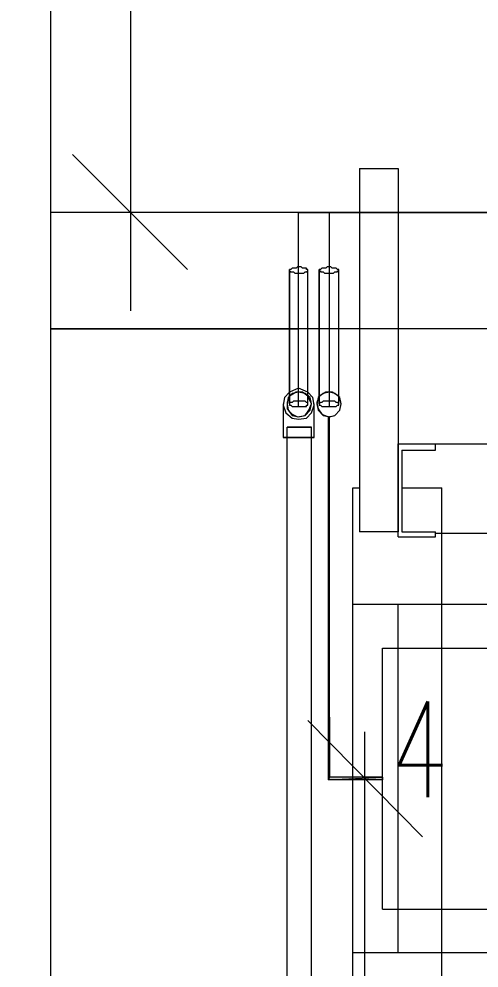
# Model space of a CAD drawing. Header units: inches. Extents: x -1128 to 651, y 96 to 845.
# Drawn here: x 433.58 to 447.03, y 745.92 to 773.66 of the extents above; entities that cross this region are included whole.
import ezdxf
from ezdxf.enums import TextEntityAlignment as Align

# ---------------------------------------------------------------- set-up
doc = ezdxf.new("R2010")
doc.units = ezdxf.units.IN
doc.header["$MEASUREMENT"] = 0
doc.layers.add('Layer 1', color=7, linetype='Continuous')
doc.styles.add('HZTXT', font='txt_qlt.shx', dxfattribs={"width": 0.7, "bigfont": 'hztxt.shx'})

msp = doc.modelspace()

# ---------------------------------------------------------------- hatches: boundary and pattern name
at = {"layer": 'Layer 1'}
for points in [[(442.66, 762.034), (442.623, 762.034), (442.66, 751.498)], [(442.623, 762.034), (442.66, 751.498), (442.623, 751.423)], [(442.66, 751.498), (442.623, 751.423), (444.208, 751.498)], [(442.623, 751.423), (444.208, 751.498), (444.208, 751.423)]]:
    msp.add_hatch(color=0, dxfattribs=at).paths.add_polyline_path(points)

# ---------------------------------------------------------------- linework, layer by layer
at = {"layer": 'Layer 1', "color": 0, "lineweight": 5}
for points in [[(436.845, 765.13), (436.845, 789.638)], [(434.504, 778.763), (500.436, 778.763), (500.436, 681.601), (434.504, 681.601), (434.504, 778.763)], [(438.506, 766.339), (435.146, 769.699)], [(443.529, 769.284), (443.529, 758.673)], [(444.662, 769.284), (444.662, 758.673), (443.529, 758.673)], [(443.529, 769.284), (444.662, 769.284)], [(443.529, 769.284), (443.529, 758.673)], [(444.662, 769.284), (444.662, 758.673), (443.529, 758.673)], [(443.529, 769.284), (444.662, 769.284)], [(441.754, 768), (434.504, 768)], [(441.754, 768), (434.504, 768)], [(442.66, 764.602), (442.66, 768)], [(441.754, 766.414), (441.716, 766.414), (441.679, 766.377), (441.565, 766.377), (441.527, 766.339), (441.49, 766.339), (441.49, 766.301)], [(441.49, 766.301), (441.49, 766.339)], [(441.49, 766.301), (441.527, 766.263), (441.603, 766.263), (441.641, 766.225), (441.754, 766.225)], [(441.754, 766.414), (441.754, 766.452)], [(441.754, 762.487), (441.754, 766.414)], [(441.754, 762.487), (441.754, 766.414)], [(442.018, 766.301), (442.018, 766.339), (441.981, 766.339), (441.981, 766.377), (441.943, 766.377), (441.867, 766.377), (441.829, 766.414), (441.754, 766.414)], [(441.754, 766.225), (441.905, 766.225), (441.943, 766.263), (441.981, 766.263), (442.018, 766.301)], [(442.018, 766.301), (442.018, 766.339)], [(442.018, 762.411), (442.018, 766.301)], [(442.018, 762.411), (442.018, 766.301)], [(442.66, 766.414), (442.585, 766.414), (442.547, 766.377), (442.434, 766.377), (442.396, 766.339), (442.358, 766.339), (442.358, 766.301)], [(442.358, 766.301), (442.358, 766.339)], [(442.358, 762.411), (442.358, 766.301)], [(442.358, 766.301), (442.358, 762.374), (442.396, 762.374), (442.434, 762.336), (442.66, 762.336)], [(442.358, 766.301), (442.396, 766.301), (442.396, 766.263), (442.471, 766.263), (442.509, 766.225), (442.66, 766.225)], [(442.66, 766.414), (442.66, 766.452)], [(442.66, 762.487), (442.66, 766.414)], [(442.66, 762.487), (442.66, 766.414)], [(442.925, 766.301), (442.925, 766.339), (442.887, 766.339), (442.849, 766.377), (442.736, 766.377), (442.698, 766.414), (442.66, 766.414)], [(442.66, 766.225), (442.773, 766.225), (442.811, 766.263), (442.887, 766.263), (442.887, 766.301), (442.925, 766.301)], [(442.925, 766.301), (442.925, 766.339)], [(442.925, 762.411), (442.925, 766.301)], [(442.925, 762.411), (442.925, 766.301)], [(441.754, 766.225), (441.754, 766.263)], [(441.754, 762.336), (441.754, 766.225)], [(441.754, 762.336), (441.754, 766.225)], [(442.66, 766.225), (442.66, 766.263)], [(442.66, 762.336), (442.66, 766.225)], [(442.66, 762.336), (442.66, 766.225)], [(442.66, 764.602), (441.754, 764.602)], [(442.66, 764.602), (441.754, 764.602)], [(449.759, 764.602), (442.66, 764.602)], [(458.218, 764.602), (442.66, 764.602)], [(441.49, 762.751), (441.339, 762.6), (441.301, 762.374), (441.376, 762.147), (441.565, 761.996), (441.754, 761.958)], [(442.131, 762.411), (442.018, 762.638), (441.867, 762.751), (441.679, 762.751), (441.49, 762.638), (441.414, 762.449), (441.414, 762.26), (441.565, 762.109), (441.716, 762.034), (441.943, 762.072), (442.056, 762.223), (442.131, 762.411), (442.094, 762.6), (441.943, 762.714), (441.754, 762.751), (441.565, 762.714), (441.452, 762.6), (441.414, 762.411), (441.452, 762.223), (441.565, 762.072), (441.754, 762.034), (441.943, 762.072), (442.094, 762.223), (442.131, 762.411)], [(442.131, 762.411), (442.094, 762.6), (441.943, 762.714), (441.754, 762.751), (441.565, 762.714), (441.452, 762.6), (441.414, 762.411), (441.452, 762.223), (441.565, 762.072), (441.754, 762.034), (441.943, 762.072), (442.094, 762.223), (442.131, 762.411)], [(442.018, 762.751), (441.754, 762.865), (441.49, 762.751)], [(441.754, 761.958), (441.981, 761.996), (442.131, 762.147), (442.207, 762.374), (442.169, 762.6), (442.018, 762.751)], [(443, 762.411), (442.925, 762.638), (442.736, 762.751), (442.547, 762.751), (442.358, 762.638), (442.283, 762.449), (442.32, 762.26), (442.434, 762.109), (442.623, 762.034), (442.811, 762.072), (442.962, 762.223), (443, 762.411), (442.962, 762.6), (442.811, 762.714), (442.66, 762.751), (442.471, 762.714), (442.32, 762.6), (442.283, 762.411), (442.32, 762.223), (442.471, 762.072), (442.66, 762.034), (442.811, 762.072), (442.962, 762.223), (443, 762.411)], [(441.754, 762.487), (441.603, 762.487), (441.565, 762.449), (441.49, 762.449), (441.49, 762.411)], [(441.754, 762.336), (441.981, 762.336), (441.981, 762.374), (442.018, 762.374), (442.018, 762.411), (442.018, 762.449), (441.981, 762.449), (441.943, 762.487), (441.754, 762.487)], [(442.018, 762.411), (442.018, 762.449)], [(442.66, 762.487), (442.471, 762.487), (442.434, 762.449), (442.396, 762.449), (442.358, 762.411)], [(442.358, 762.411), (442.358, 762.449)], [(442.66, 762.487), (442.66, 762.525)], [(442.66, 762.336), (442.849, 762.336), (442.887, 762.374), (442.925, 762.374), (442.925, 762.411), (442.887, 762.449), (442.849, 762.449), (442.811, 762.487), (442.66, 762.487)], [(442.925, 762.411), (442.925, 762.449)], [(441.301, 762.411), (441.301, 761.43)], [(441.49, 762.411), (441.49, 762.374), (441.527, 762.374), (441.565, 762.336), (441.754, 762.336)], [(441.754, 762.336), (441.754, 762.374)], [(442.207, 761.43), (442.207, 762.411)], [(442.66, 762.336), (442.66, 762.374)], [(441.414, 738.055), (441.414, 761.732)], [(442.131, 738.055), (442.131, 761.732)], [(441.754, 761.43), (441.301, 761.43), (442.207, 761.43), (441.754, 761.43)], [(444.662, 758.522), (444.662, 761.241), (445.757, 761.241)], [(444.662, 761.241), (488.805, 761.241)], [(444.662, 761.241), (481.97, 761.241)], [(444.662, 758.522), (444.662, 761.241), (445.757, 761.241)], [(444.775, 761.052), (444.775, 758.673), (445.757, 758.673)], [(444.775, 761.052), (445.757, 761.052)], [(444.775, 761.052), (444.775, 758.673), (445.757, 758.673)], [(444.775, 761.052), (445.757, 761.052)], [(445.757, 761.052), (445.757, 761.241)], [(445.757, 761.052), (445.757, 761.241)], [(443.34, 737.753), (443.34, 759.957)], [(443.34, 759.957), (443.529, 759.957)], [(443.34, 717.286), (443.34, 759.957)], [(443.34, 759.957), (443.529, 759.957)], [(444.775, 759.957), (445.945, 759.957)], [(444.775, 759.957), (445.945, 759.957)], [(445.945, 737.753), (445.945, 759.957)], [(445.945, 756.558), (445.945, 759.957)], [(445.757, 758.522), (445.757, 758.673)], [(445.757, 758.522), (445.757, 758.673)], [(445.757, 758.635), (489.9, 758.635)], [(445.757, 758.635), (460.333, 758.635)], [(444.662, 758.522), (445.757, 758.522)], [(444.662, 758.522), (445.757, 758.522)], [(443.34, 756.558), (460.333, 756.558)], [(443.34, 746.363), (443.34, 756.558)], [(444.662, 746.363), (444.662, 756.558)], [(444.208, 747.647), (444.208, 755.274)], [(444.208, 755.274), (456.103, 755.274)], [(445.379, 749.761), (442.018, 753.16)], [(443.68, 752.82), (443.68, 733.033), (408.863, 733.033)], [(444.208, 747.647), (456.103, 747.647)], [(460.333, 746.363), (443.34, 746.363)], [(445.945, 715.7), (445.945, 746.363)]]:
    msp.add_lwpolyline(points, dxfattribs=at)
at = {"layer": 'Layer 1', "color": 0, "lineweight": 0}
for points in [[(442.66, 762.034), (442.623, 762.034), (442.66, 751.498), (442.66, 762.034)], [(442.623, 762.034), (442.66, 751.498), (442.623, 751.423), (442.623, 762.034)], [(442.66, 751.498), (442.623, 751.423), (444.208, 751.498), (442.66, 751.498)], [(442.623, 751.423), (444.208, 751.498), (444.208, 751.423), (442.623, 751.423)]]:
    msp.add_lwpolyline(points, dxfattribs=at)
at = {"layer": 'Layer 1', "color": 0, "lineweight": 5}
for points, knots in [([(441.754, 764.602), (441.754, 764.602), (441.754, 768), (441.754, 768), (441.754, 768), (442.66, 768), (442.66, 768), (442.66, 768), (441.754, 768), (441.754, 768)], [0, 0, 0, 0, 1, 1, 1, 2, 2, 2, 3, 3, 3, 3]), ([(449.759, 768), (449.759, 768), (442.66, 768), (442.66, 768), (442.66, 768), (449.759, 768), (449.759, 768)], [0, 0, 0, 0, 1, 1, 1, 2, 2, 2, 2]), ([(441.49, 762.411), (441.49, 762.411), (441.49, 766.301), (441.49, 766.301), (441.49, 766.301), (441.49, 762.411), (441.49, 762.411)], [0, 0, 0, 0, 1, 1, 1, 2, 2, 2, 2]), ([(441.754, 764.602), (441.754, 764.602), (434.504, 764.602), (434.504, 764.602), (434.504, 764.602), (441.754, 764.602), (441.754, 764.602)], [0, 0, 0, 0, 1, 1, 1, 2, 2, 2, 2]), ([(441.414, 761.732), (441.414, 761.732), (442.131, 761.732), (442.131, 761.732), (442.131, 761.732), (441.414, 761.732), (441.414, 761.732)], [0, 0, 0, 0, 1, 1, 1, 2, 2, 2, 2]), ([(442.131, 761.732), (442.131, 761.732), (441.414, 761.732), (441.414, 761.732), (441.414, 761.732), (442.131, 761.732), (442.131, 761.732)], [0, 0, 0, 0, 1, 1, 1, 2, 2, 2, 2])]:
    msp.add_open_spline(points, degree=3, knots=knots, dxfattribs=at)

# ---------------------------------------------------------------- texts
at = {"color": 0, "lineweight": 9, "style": 'HZTXT', "width": 0.7}
msp.add_text('4', height=2.799, dxfattribs=at).set_placement((445.284, 750.913), align=Align.CENTER)

doc.saveas('drawing.dxf')
